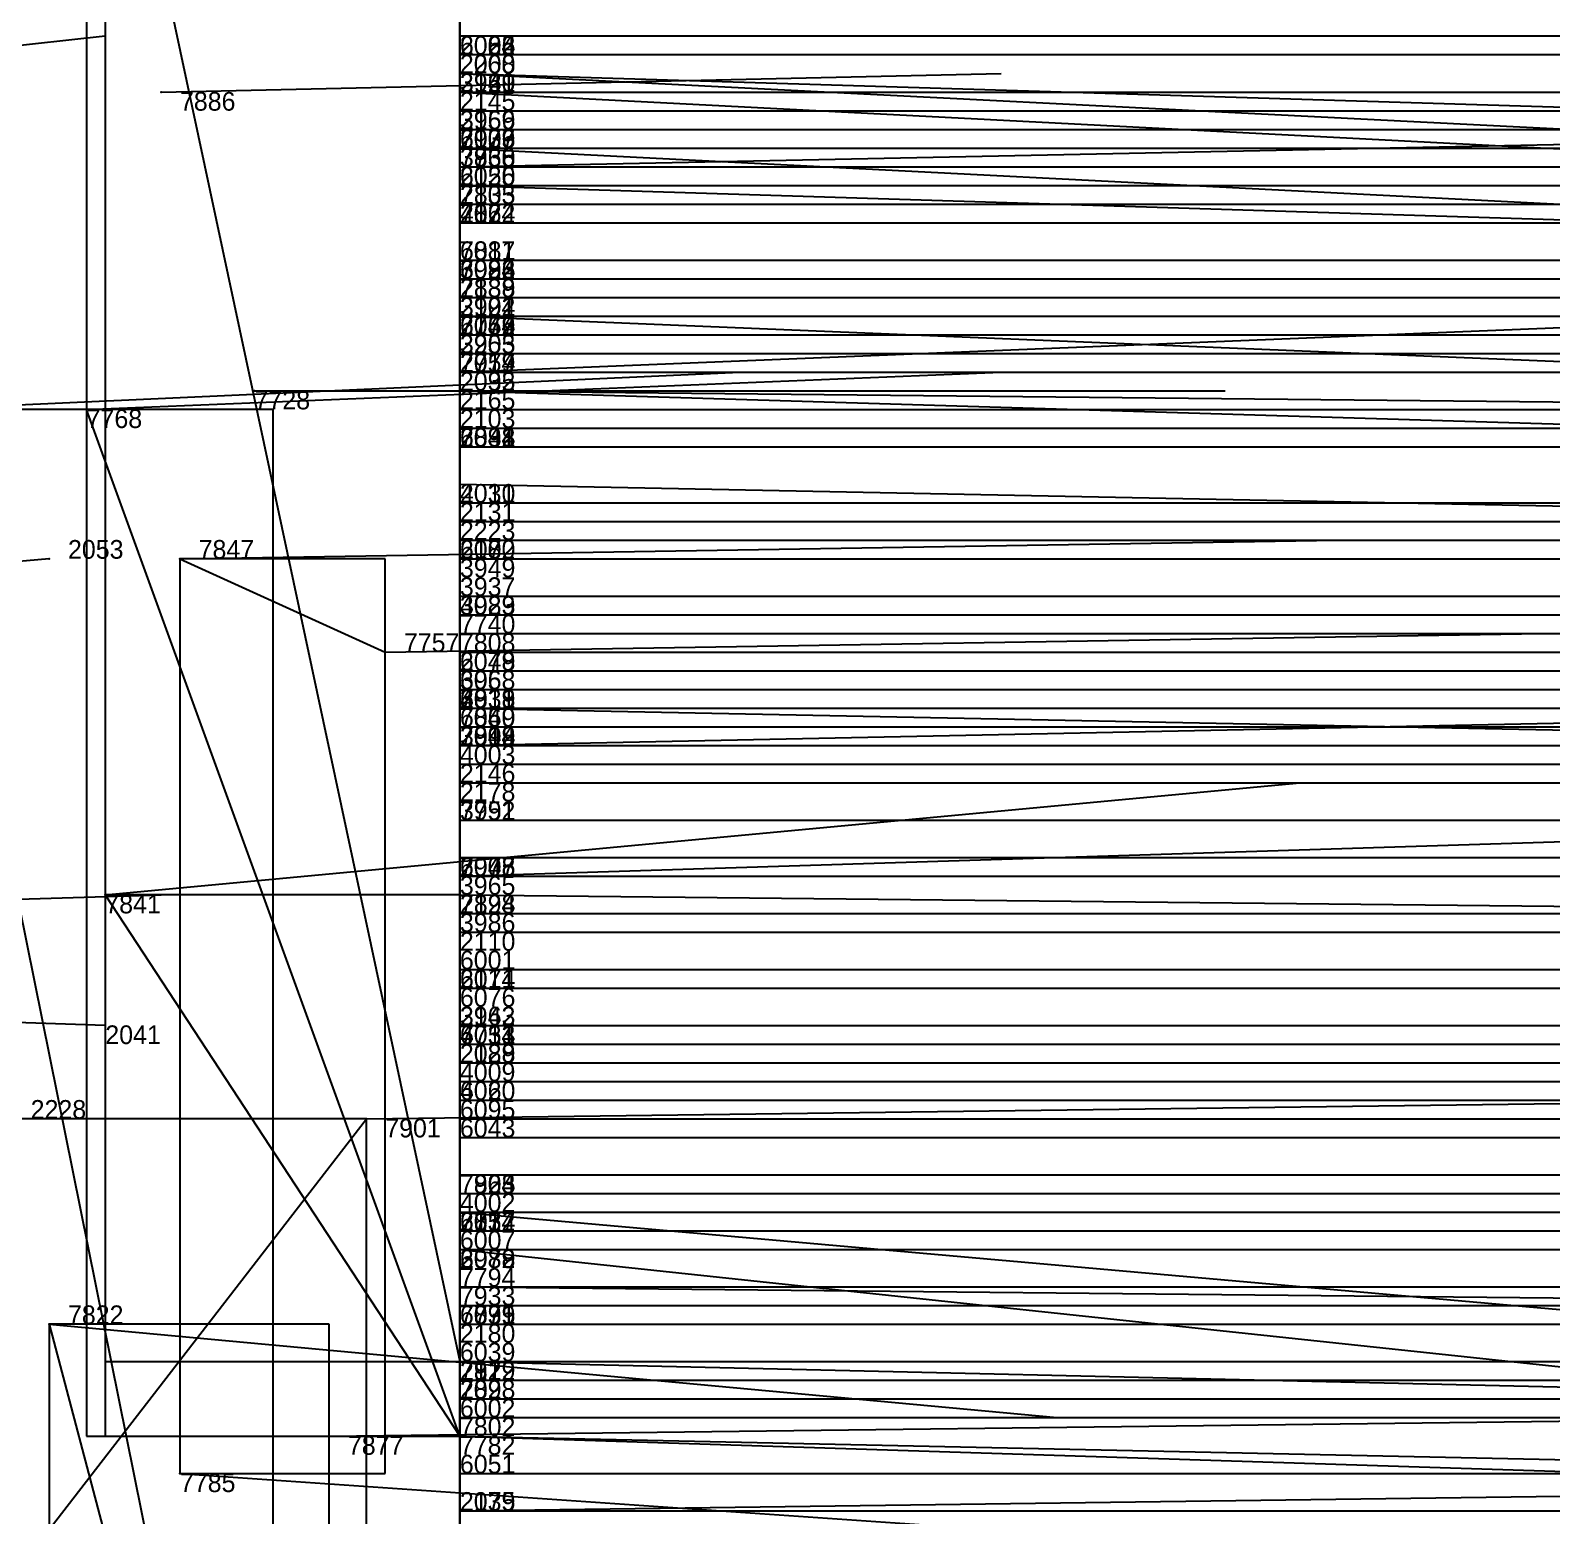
# Model space of a CAD drawing. Extents: x -0.07 to 1.1, y -0.07 to 1.1.
# Drawn here: x 0.977 to 1.0585, y 0.5947 to 0.6743 of the extents above; entities that cross this region are included whole.
import ezdxf

# ---------------------------------------------------------------- set-up
doc = ezdxf.new("R2010")
doc.units = 0
for name, color, linetype in [('Clients', 3, 'CONTINUOUS'), ('Facilities', 3, 'CONTINUOUS'), ('Facilities_lines', 3, 'CONTINUOUS'), ('Min_max_boxes', 1, 'CONTINUOUS'), ('Normals', 1, 'CONTINUOUS'), ('Source_points', 5, 'CONTINUOUS'), ('Text', 3, 'CONTINUOUS')]:
    doc.layers.add(name, color=color, linetype=linetype)

msp = doc.modelspace()

# ---------------------------------------------------------------- linework, layer by layer
at = {"layer": 'Clients', "color": 5}
for p in [(1, 0.674, 0.127), (1, 0.674, 0.685), (1, 0.673, 0.68), (1, 0.673, 0.612), (1, 0.671, 0.045), (1, 0.671, 0.088), (1, 0.671, 0.261), (1, 0.671, 0.315), (1, 0.67, 0.423), (1, 0.669, 0.121), (1, 0.669, 0.676), (1, 0.669, 0.843), (1, 0.668, 0.683), (1, 0.667, 0.255), (1, 0.667, 0.855), (1, 0.666, 0.106), (1, 0.666, 0.168), (1, 0.666, 0.537), (1, 0.665, 0.171), (1, 0.664, 0.122), (1, 0.664, 0.466), (1, 0.664, 0.838), (1, 0.662, 0.674), (1, 0.662, 0.575), (1, 0.662, 0.863), (1, 0.661, 0.22), (1, 0.661, 0.365), (1, 0.661, 0.42), (1, 0.661, 0.784), (1, 0.661, 0.847), (1, 0.66, 0.201), (1, 0.66, 0.382), (1, 0.659, 0.102), (1, 0.659, 0.043), (1, 0.659, 0.506), (1, 0.658, 0.133), (1, 0.658, 0.185), (1, 0.658, 0.284), (1, 0.658, 0.536), (1, 0.658, 0.814), (1, 0.657, 0.115), (1, 0.657, 0.867), (1, 0.656, 0.224), (0.98, 0.654, 1), (1, 0.654, 0.087), (1, 0.653, 0.107), (1, 0.653, 0.152), (1, 0.653, 0.832), (1, 0.652, 0.183), (1, 0.652, 0.725), (1, 0.649, 0.266), (1, 0.648, 0.102), (1, 0.648, 0.229), (1, 0.647, 0.573), (1, 0.646, 0.233), (1, 0.646, 0.199), (1, 0.646, 0.398), (1, 0.644, 0.324), (1, 0.644, 0.462), (1, 0.643, 0.486), (1, 0.642, 0.807), (1, 0.642, 0.857), (0.996, 0.641, 1), (1, 0.641, 0.733), (1, 0.64, 0.107), (1, 0.64, 0.463), (1, 0.639, 0.504), (1, 0.639, 0.586), (1, 0.638, 0.29), (1, 0.638, 0.673), (1, 0.638, 0.562), (1, 0.638, 0.782), (1, 0.638, 0.849), (1, 0.637, 0.116), (1, 0.637, 0.834), (1, 0.636, 0.45), (1, 0.636, 0.804), (1, 0.635, 0.201), (1, 0.635, 0.263), (1, 0.634, 0.139), (1, 0.632, 0.484), (1, 0.632, 0.898), (1, 0.63, 0.633), (1, 0.629, 0.33), (1, 0.627, 0.099), (1, 0.626, 0.115), (1, 0.626, 0.304), (1, 0.624, 0.247), (1, 0.624, 0.727), (1, 0.623, 0.6), (1, 0.623, 0.648), (1, 0.621, 0.13), (1, 0.621, 0.27), (1, 0.621, 0.459), (1, 0.621, 0.995), (1, 0.62, 0.238), (1, 0.62, 0.668), (1, 0.619, 0.172), (1, 0.618, 0.38), (1, 0.617, 0.641), (0.995, 0.616, 1), (1, 0.616, 0.747), (1, 0.615, 0.708), (1, 0.613, 0.867), (1, 0.613, 0.786), (1, 0.612, 0.3), (1, 0.611, 0.672), (1, 0.611, 0.875), (1, 0.61, 0.76), (1, 0.609, 0.334), (1, 0.609, 0.555), (1, 0.609, 0.526), (1, 0.607, 0.854), (1, 0.606, 0.901), (1, 0.605, 0.197), (1, 0.605, 0.728), (1, 0.605, 0.853), (1, 0.603, 0.651), (1, 0.603, 0.913), (1, 0.603, 0.984), (1, 0.602, 0.894), (1, 0.601, 0.156), (1, 0.6, 0.693), (1, 0.599, 0.977), (0.985, 0.597, 1), (1, 0.597, 0.532), (1, 0.595, 0.221)]:
    msp.add_point(p, dxfattribs=at)
at = {"layer": 'Facilities', "color": 3}
for p in [(1, 0.672, 0.062), (1, 0.672, 0.056), (0.984, 0.671, 1), (1, 0.668, 0.055), (1, 0.667, 0.95), (1, 0.666, 0.96), (1, 0.656, 0.93), (0.989, 0.655, 1), (1, 0.655, 0.047), (1, 0.655, 0.063), (1, 0.65, 0.077), (0.978, 0.646), (0.985, 0.646, 1), (1, 0.638, 0.081), (1, 0.638, 0.602), (1, 0.636, 0.942), (1, 0.63, 0.983), (1, 0.629, 0.049), (0.981, 0.628, 1), (1, 0.628, 0.957), (0.981, 0.621), (1, 0.618, 0.406), (1, 0.612, 0.875), (1, 0.611, 0.009), (1, 0.609), (1, 0.607, 0.934), (0.978, 0.605, 1), (1, 0.603, 0.153), (0.993, 0.599, 1), (1, 0.599, 0.965), (1, 0.595, 0.014)]:
    msp.add_point(p, dxfattribs=at)
at = {"layer": 'Facilities_lines', "color": 3}
for p, q in [((1, 0.638, 0.602), (1, 0.772, 0.598)), ((1, 0.638, 0.602), (1, 0.766, 0.622)), ((1, 0.618, 0.406), (1, 0.746, 0.359)), ((1, 0.638, 0.602), (1, 0.743, 0.617)), ((1, 0.618, 0.406), (1, 0.738, 0.401)), ((1, 0.638, 0.602), (1, 0.737, 0.63)), ((1, 0.599, 0.965), (1, 0.737, 0.978)), ((1, 0.638, 0.602), (1, 0.734, 0.592)), ((1, 0.618, 0.406), (1, 0.726, 0.42)), ((1, 0.618, 0.406), (1, 0.725, 0.382)), ((1, 0.618, 0.406), (1, 0.719, 0.374)), ((1, 0.638, 0.602), (1, 0.717, 0.579)), ((1, 0.638, 0.602), (1, 0.714, 0.441)), ((1, 0.714, 0.878), (1, 0.667, 0.855)), ((1, 0.714, 0.878), (1, 0.669, 0.843)), ((1, 0.638, 0.602), (1, 0.713, 0.546)), ((1, 0.618, 0.406), (1, 0.706, 0.366)), ((1, 0.638, 0.602), (1, 0.704, 0.606)), ((1, 0.638, 0.602), (1, 0.702, 0.446)), ((1, 0.638, 0.602), (1, 0.701, 0.474)), ((1, 0.638, 0.602), (1, 0.699, 0.44)), ((1, 0.618, 0.406), (1, 0.698, 0.416)), ((1, 0.638, 0.602), (1, 0.696, 0.574)), ((1, 0.638, 0.602), (1, 0.694, 0.483)), ((1, 0.638, 0.602), (1, 0.694, 0.473)), ((1, 0.618, 0.406), (1, 0.693, 0.411)), ((1, 0.638, 0.602), (1, 0.693, 0.436)), ((0.981, 0.692, 1), (1, 0.603, 0.984)), ((1, 0.638, 0.602), (1, 0.692, 0.436)), ((1, 0.638, 0.602), (1, 0.692, 0.589)), ((1, 0.618, 0.406), (1, 0.691, 0.382)), ((1, 0.638, 0.602), (1, 0.688, 0.701)), ((1, 0.687, 0.098), (1, 0.64, 0.107)), ((1, 0.687, 0.098), (1, 0.659, 0.102)), ((1, 0.687, 0.098), (1, 0.674, 0.127)), ((1, 0.687, 0.098), (1, 0.637, 0.116)), ((1, 0.687, 0.098), (1, 0.653, 0.107)), ((1, 0.687, 0.098), (1, 0.666, 0.106)), ((1, 0.687, 0.098), (1, 0.648, 0.102)), ((1, 0.687, 0.098), (1, 0.658, 0.133)), ((1, 0.687, 0.098), (1, 0.669, 0.121)), ((1, 0.687, 0.098), (1, 0.671, 0.088)), ((1, 0.687, 0.098), (1, 0.664, 0.122)), ((1, 0.687, 0.098), (1, 0.654, 0.087)), ((1, 0.687, 0.098), (1, 0.627, 0.099)), ((1, 0.687, 0.098), (1, 0.657, 0.115)), ((1, 0.618, 0.406), (1, 0.687, 0.368)), ((1, 0.618, 0.406), (1, 0.684, 0.294)), ((1, 0.638, 0.602), (1, 0.683, 0.47)), ((1, 0.638, 0.602), (1, 0.681, 0.524)), ((1, 0.618, 0.406), (1, 0.677, 0.389)), ((1, 0.638, 0.602), (1, 0.677, 0.459)), ((1, 0.638, 0.602), (1, 0.677, 0.584)), ((1, 0.618, 0.406), (1, 0.676, 0.289)), ((1, 0.638, 0.602), (1, 0.676, 0.613)), ((1, 0.618, 0.406), (1, 0.675, 0.394)), ((1, 0.638, 0.602), (1, 0.674, 0.685)), ((1, 0.638, 0.602), (1, 0.673, 0.68)), ((1, 0.638, 0.602), (1, 0.673, 0.612)), ((1, 0.564, 0.073), (1, 0.671, 0.045)), ((1, 0.618, 0.406), (1, 0.671, 0.261)), ((1, 0.618, 0.406), (1, 0.671, 0.315)), ((1, 0.618, 0.406), (1, 0.67, 0.423)), ((1, 0.638, 0.602), (1, 0.669, 0.676)), ((1, 0.638, 0.602), (1, 0.668, 0.683)), ((1, 0.603, 0.153), (1, 0.667, 0.255)), ((1, 0.603, 0.153), (1, 0.666, 0.168)), ((1, 0.638, 0.602), (1, 0.666, 0.537)), ((1, 0.603, 0.153), (1, 0.665, 0.171)), ((1, 0.638, 0.602), (1, 0.664, 0.466)), ((1, 0.612, 0.875), (1, 0.664, 0.838)), ((1, 0.638, 0.602), (1, 0.662, 0.674)), ((1, 0.638, 0.602), (1, 0.662, 0.575)), ((1, 0.612, 0.875), (1, 0.662, 0.863)), ((1, 0.603, 0.153), (1, 0.661, 0.22)), ((1, 0.618, 0.406), (1, 0.661, 0.365)), ((1, 0.618, 0.406), (1, 0.661, 0.42)), ((1, 0.612, 0.875), (1, 0.661, 0.784)), ((1, 0.612, 0.875), (1, 0.661, 0.847)), ((1, 0.603, 0.153), (1, 0.66, 0.201)), ((1, 0.618, 0.406), (1, 0.66, 0.382)), ((1, 0.575, 0.068), (1, 0.659, 0.043)), ((1, 0.638, 0.602), (1, 0.659, 0.506)), ((1, 0.603, 0.153), (1, 0.658, 0.185)), ((1, 0.618, 0.406), (1, 0.658, 0.284)), ((1, 0.638, 0.602), (1, 0.658, 0.536)), ((1, 0.612, 0.875), (1, 0.658, 0.814)), ((1, 0.612, 0.875), (1, 0.657, 0.867)), ((1, 0.603, 0.153), (1, 0.656, 0.224)), ((0.971, 0.654, 1), (0.99, 0.56, 1)), ((1, 0.599, 0.965), (0.98, 0.654, 1)), ((1, 0.603, 0.153), (1, 0.653, 0.152)), ((1, 0.612, 0.875), (1, 0.653, 0.832)), ((1, 0.603, 0.153), (1, 0.652, 0.183)), ((1, 0.638, 0.602), (1, 0.652, 0.725)), ((1, 0.603, 0.153), (1, 0.649, 0.266)), ((1, 0.603, 0.153), (1, 0.648, 0.229)), ((1, 0.638, 0.602), (1, 0.647, 0.573)), ((0.985, 0.646, 1), (0.996, 0.641, 1)), ((0.985, 0.646, 1), (0.985, 0.597, 1)), ((1, 0.603, 0.153), (1, 0.646, 0.233)), ((1, 0.603, 0.153), (1, 0.646, 0.199)), ((1, 0.618, 0.406), (1, 0.646, 0.398)), ((1, 0.618, 0.406), (1, 0.644, 0.324)), ((1, 0.638, 0.602), (1, 0.644, 0.462)), ((1, 0.638, 0.602), (1, 0.643, 0.486)), ((1, 0.612, 0.875), (1, 0.642, 0.807)), ((1, 0.612, 0.875), (1, 0.642, 0.857)), ((1, 0.638, 0.602), (1, 0.641, 0.733)), ((1, 0.638, 0.602), (1, 0.64, 0.463)), ((1, 0.638, 0.602), (1, 0.639, 0.504)), ((1, 0.638, 0.602), (1, 0.639, 0.586)), ((1, 0.618, 0.406), (1, 0.638, 0.29)), ((1, 0.638, 0.602), (1, 0.54, 0.585)), ((1, 0.638, 0.602), (1, 0.576, 0.593)), ((1, 0.638, 0.602), (1, 0.575, 0.581)), ((1, 0.638, 0.602), (1, 0.574, 0.599)), ((1, 0.638, 0.602), (1, 0.59, 0.621)), ((1, 0.638, 0.602), (1, 0.623, 0.6)), ((1, 0.638, 0.602), (1, 0.555, 0.662)), ((1, 0.638, 0.602), (1, 0.624, 0.727)), ((1, 0.638, 0.602), (1, 0.6, 0.693)), ((1, 0.638, 0.602), (1, 0.589, 0.689)), ((1, 0.638, 0.602), (1, 0.567, 0.569)), ((1, 0.638, 0.602), (1, 0.603, 0.651)), ((1, 0.638, 0.602), (1, 0.638, 0.673)), ((1, 0.638, 0.602), (1, 0.615, 0.708)), ((1, 0.638, 0.602), (1, 0.593, 0.672)), ((1, 0.638, 0.602), (1, 0.63, 0.633)), ((1, 0.638, 0.602), (1, 0.62, 0.668)), ((1, 0.638, 0.602), (1, 0.585, 0.596)), ((1, 0.638, 0.602), (1, 0.571, 0.612)), ((1, 0.638, 0.602), (1, 0.617, 0.641)), ((1, 0.638, 0.602), (1, 0.57, 0.685)), ((1, 0.638, 0.602), (1, 0.611, 0.672)), ((1, 0.638, 0.602), (1, 0.514, 0.496)), ((1, 0.638, 0.602), (1, 0.51, 0.484)), ((1, 0.638, 0.602), (1, 0.575, 0.483)), ((1, 0.638, 0.602), (1, 0.57, 0.479)), ((1, 0.638, 0.602), (1, 0.552, 0.458)), ((1, 0.638, 0.602), (1, 0.548, 0.47)), ((1, 0.638, 0.602), (1, 0.544, 0.462)), ((1, 0.638, 0.602), (1, 0.534, 0.471)), ((1, 0.638, 0.602), (1, 0.632, 0.484)), ((1, 0.638, 0.602), (1, 0.535, 0.518)), ((1, 0.638, 0.602), (1, 0.609, 0.555)), ((1, 0.638, 0.602), (1, 0.561, 0.519)), ((1, 0.638, 0.602), (1, 0.638, 0.562)), ((1, 0.638, 0.602), (1, 0.571, 0.537)), ((1, 0.638, 0.602), (1, 0.572, 0.509)), ((1, 0.638, 0.602), (1, 0.548, 0.544)), ((1, 0.638, 0.602), (1, 0.59, 0.54)), ((1, 0.638, 0.602), (1, 0.559, 0.529)), ((1, 0.638, 0.602), (1, 0.571, 0.563)), ((1, 0.638, 0.602), (1, 0.597, 0.532)), ((1, 0.638, 0.602), (1, 0.559, 0.513)), ((1, 0.638, 0.602), (1, 0.584, 0.637)), ((1, 0.638, 0.602), (1, 0.623, 0.648)), ((1, 0.638, 0.602), (1, 0.567, 0.567)), ((1, 0.638, 0.602), (1, 0.582, 0.61)), ((1, 0.638, 0.602), (1, 0.609, 0.526)), ((1, 0.638, 0.602), (1, 0.553, 0.6)), ((1, 0.638, 0.602), (1, 0.585, 0.709)), ((1, 0.638, 0.602), (1, 0.573, 0.675)), ((1, 0.612, 0.875), (1, 0.638, 0.782)), ((1, 0.612, 0.875), (1, 0.638, 0.849)), ((1, 0.612, 0.875), (1, 0.637, 0.834)), ((1, 0.618, 0.406), (1, 0.636, 0.45)), ((1, 0.612, 0.875), (1, 0.636, 0.804)), ((1, 0.603, 0.153), (1, 0.635, 0.201)), ((1, 0.603, 0.153), (1, 0.635, 0.263)), ((1, 0.603, 0.153), (1, 0.634, 0.139)), ((1, 0.612, 0.875), (1, 0.632, 0.898)), ((1, 0.63, 0.983), (1, 0.621, 0.995)), ((1, 0.618, 0.406), (1, 0.629, 0.33)), ((0.981, 0.628, 1), (1, 0.599, 0.977)), ((1, 0.603, 0.153), (1, 0.626, 0.115)), ((1, 0.618, 0.406), (1, 0.626, 0.304)), ((1, 0.603, 0.153), (1, 0.624, 0.247)), ((1, 0.603, 0.153), (1, 0.621, 0.13)), ((1, 0.603, 0.153), (1, 0.621, 0.27)), ((1, 0.618, 0.406), (1, 0.621, 0.459)), ((1, 0.603, 0.153), (1, 0.62, 0.238)), ((1, 0.603, 0.153), (1, 0.619, 0.172)), ((1, 0.618, 0.406), (1, 0.552, 0.304)), ((1, 0.618, 0.406), (1, 0.565, 0.299)), ((1, 0.618, 0.406), (1, 0.612, 0.3)), ((1, 0.618, 0.406), (1, 0.542, 0.288)), ((1, 0.618, 0.406), (1, 0.531, 0.358)), ((1, 0.618, 0.406), (1, 0.543, 0.375)), ((1, 0.618, 0.406), (1, 0.609, 0.334)), ((1, 0.618, 0.406), (1, 0.561, 0.34)), ((1, 0.618, 0.406), (1, 0.569, 0.387)), ((1, 0.618, 0.406), (1, 0.58, 0.361)), ((1, 0.618, 0.406), (1, 0.577, 0.351)), ((1, 0.618, 0.406), (1, 0.557, 0.372)), ((1, 0.618, 0.406), (1, 0.539, 0.37)), ((1, 0.618, 0.406), (1, 0.581, 0.441)), ((1, 0.618, 0.406), (1, 0.557, 0.422)), ((1, 0.618, 0.406), (1, 0.569, 0.407)), ((1, 0.618, 0.406), (1, 0.618, 0.38)), ((0.954, 0.563, 1), (0.995, 0.616, 1)), ((1, 0.612, 0.875), (1, 0.616, 0.747)), ((1, 0.612, 0.875), (1, 0.613, 0.867)), ((1, 0.612, 0.875), (1, 0.613, 0.786)), ((1, 0.612, 0.875), (1, 0.605, 0.728)), ((1, 0.612, 0.875), (1, 0.593, 0.73)), ((1, 0.612, 0.875), (1, 0.61, 0.76)), ((1, 0.612, 0.875), (1, 0.592, 0.793)), ((1, 0.612, 0.875), (1, 0.606, 0.901)), ((1, 0.612, 0.875), (1, 0.611, 0.875)), ((1, 0.612, 0.875), (1, 0.602, 0.894)), ((1, 0.612, 0.875), (1, 0.592, 0.896)), ((1, 0.612, 0.875), (1, 0.572, 0.875)), ((1, 0.612, 0.875), (1, 0.603, 0.913)), ((1, 0.612, 0.875), (1, 0.605, 0.853)), ((1, 0.612, 0.875), (1, 0.607, 0.854)), ((0.978, 0.605, 1), (0.993, 0.548, 1)), ((1, 0.603, 0.153), (1, 0.605, 0.197)), ((1, 0.603, 0.153), (1, 0.544, 0.229)), ((1, 0.603, 0.153), (1, 0.595, 0.221)), ((1, 0.603, 0.153), (1, 0.557, 0.174)), ((1, 0.603, 0.153), (1, 0.576, 0.214)), ((1, 0.603, 0.153), (1, 0.578, 0.183)), ((1, 0.603, 0.153), (1, 0.573, 0.17)), ((1, 0.603, 0.153), (1, 0.601, 0.156)), ((1, 0.603, 0.153), (1, 0.554, 0.209)), ((1, 0.603, 0.153), (1, 0.556, 0.133)), ((1, 0.603, 0.153), (1, 0.558, 0.208)), ((1, 0.603, 0.153), (1, 0.554, 0.231)), ((1, 0.603, 0.153), (1, 0.584, 0.129)), ((1, 0.603, 0.153), (1, 0.576, 0.258)), ((1, 0.603, 0.153), (1, 0.591, 0.286)), ((1, 0.603, 0.153), (1, 0.572, 0.275))]:
    msp.add_line(p, q, dxfattribs=at)
at = {"layer": 'Min_max_boxes', "color": 1}
for p, q in [((1, 0.51, 0.436), (1, 0.772, 0.436)), ((1, 0.772, 0.436), (1, 0.51, 0.436)), ((1, 0.51, 0.733), (1, 0.772, 0.733)), ((1, 0.772, 0.733), (1, 0.51, 0.733)), ((1, 0.667, 0.721), (1, 0.76, 0.721)), ((1, 0.76, 0.721), (1, 0.667, 0.721)), ((1, 0.667, 0.905), (1, 0.76, 0.905)), ((1, 0.76, 0.905), (1, 0.667, 0.905)), ((1, 0.531, 0.261), (1, 0.746, 0.261)), ((1, 0.746, 0.261), (1, 0.531, 0.261)), ((1, 0.531, 0.459), (1, 0.746, 0.459)), ((1, 0.746, 0.459), (1, 0.531, 0.459)), ((0.98, 0.737, 0.965), (0.98, 0.599, 0.965)), ((0.98, 0.737, 1), (0.98, 0.599, 1)), ((1, 0.599, 0.965), (1, 0.737, 0.965)), ((1, 0.599, 1), (1, 0.737, 1)), ((1, 0.627, 0.076), (1, 0.726, 0.076)), ((1, 0.726, 0.076), (1, 0.627, 0.076)), ((1, 0.627, 0.271), (1, 0.726, 0.271)), ((1, 0.726, 0.271), (1, 0.627, 0.271)), ((0.981, 0.692, 0.984), (0.981, 0.603, 0.984)), ((0.981, 0.692, 1), (0.981, 0.603, 1)), ((1, 0.603, 0.984), (1, 0.692, 0.984)), ((1, 0.603, 1), (1, 0.692, 1)), ((1, 0.564, 0.045), (1, 0.671, 0.045)), ((1, 0.671, 0.045), (1, 0.671, 0.045)), ((1, 0.671, 0.045), (1, 0.564, 0.045)), ((1, 0.564, 0.073), (1, 0.671, 0.073)), ((1, 0.671, 0.073), (1, 0.671, 0.073)), ((1, 0.671, 0.073), (1, 0.564, 0.073)), ((1, 0.671, 0.045), (1, 0.671, 0.073)), ((1, 0.671, 0.045), (1, 0.671, 0.073)), ((1, 0.544, 0.115), (1, 0.667, 0.115)), ((1, 0.667, 0.115), (1, 0.667, 0.115)), ((1, 0.667, 0.115), (1, 0.544, 0.115)), ((1, 0.544, 0.286), (1, 0.667, 0.286)), ((1, 0.667, 0.286), (1, 0.667, 0.286)), ((1, 0.667, 0.286), (1, 0.544, 0.286)), ((1, 0.667, 0.115), (1, 0.667, 0.286)), ((1, 0.667, 0.115), (1, 0.667, 0.286)), ((1, 0.667, 0.721), (1, 0.667, 0.721)), ((1, 0.667, 0.905), (1, 0.667, 0.905)), ((1, 0.667, 0.721), (1, 0.667, 0.905)), ((1, 0.667, 0.721), (1, 0.667, 0.905)), ((1, 0.572, 0.728), (1, 0.664, 0.728)), ((1, 0.664, 0.728), (1, 0.664, 0.728)), ((1, 0.664, 0.728), (1, 0.572, 0.728)), ((1, 0.572, 0.913), (1, 0.664, 0.913)), ((1, 0.664, 0.913), (1, 0.664, 0.913)), ((1, 0.664, 0.913), (1, 0.572, 0.913)), ((1, 0.664, 0.728), (1, 0.664, 0.913)), ((1, 0.664, 0.728), (1, 0.664, 0.913)), ((1, 0.575, 0.043), (1, 0.659, 0.043)), ((1, 0.659, 0.043), (1, 0.659, 0.043)), ((1, 0.659, 0.043), (1, 0.575, 0.043)), ((1, 0.575, 0.068), (1, 0.659, 0.068)), ((1, 0.659, 0.068), (1, 0.659, 0.068)), ((1, 0.659, 0.068), (1, 0.575, 0.068)), ((1, 0.659, 0.043), (1, 0.659, 0.068)), ((1, 0.659, 0.043), (1, 0.659, 0.068)), ((0.99, 0.654, 1), (0.971, 0.654, 1)), ((0.99, 0.654, 1), (0.971, 0.654, 1)), ((0.99, 0.56, 1), (0.99, 0.654, 1)), ((0.99, 0.56, 1), (0.99, 0.654, 1)), ((0.99, 0.654, 1), (0.99, 0.654, 1)), ((0.996, 0.646, 1), (0.985, 0.646, 1)), ((0.985, 0.646, 1), (0.985, 0.597, 1)), ((0.996, 0.646, 1), (0.985, 0.646, 1)), ((0.985, 0.646, 1), (0.985, 0.597, 1)), ((0.985, 0.646, 1), (0.985, 0.646, 1)), ((0.996, 0.597, 1), (0.996, 0.646, 1)), ((0.996, 0.597, 1), (0.996, 0.646, 1)), ((0.996, 0.646, 1), (0.996, 0.646, 1)), ((1, 0.621, 0.983), (1, 0.63, 0.983)), ((1, 0.63, 0.983), (1, 0.63, 0.983)), ((1, 0.63, 0.983), (1, 0.621, 0.983)), ((1, 0.621, 0.995), (1, 0.63, 0.995)), ((1, 0.63, 0.995), (1, 0.63, 0.995)), ((1, 0.63, 0.995), (1, 0.621, 0.995)), ((1, 0.63, 0.983), (1, 0.63, 0.995)), ((1, 0.63, 0.983), (1, 0.63, 0.995)), ((1, 0.628, 0.977), (0.981, 0.628, 0.977)), ((0.981, 0.628, 0.977), (0.981, 0.599, 0.977)), ((1, 0.628, 1), (0.981, 0.628, 1)), ((0.981, 0.628, 1), (0.981, 0.599, 1)), ((0.981, 0.628, 0.977), (0.981, 0.628, 1)), ((1, 0.599, 0.977), (1, 0.628, 0.977)), ((1, 0.599, 1), (1, 0.628, 1)), ((1, 0.628, 0.977), (1, 0.628, 1)), ((1, 0.627, 0.076), (1, 0.627, 0.076)), ((1, 0.627, 0.271), (1, 0.627, 0.271)), ((1, 0.627, 0.076), (1, 0.627, 0.271)), ((1, 0.627, 0.076), (1, 0.627, 0.271)), ((1, 0.621, 0.983), (1, 0.621, 0.983)), ((1, 0.621, 0.995), (1, 0.621, 0.995)), ((1, 0.621, 0.983), (1, 0.621, 0.995)), ((1, 0.621, 0.983), (1, 0.621, 0.995)), ((0.995, 0.616, 1), (0.954, 0.616, 1)), ((0.995, 0.616, 1), (0.954, 0.616, 1)), ((0.995, 0.563, 1), (0.995, 0.616, 1)), ((0.995, 0.563, 1), (0.995, 0.616, 1)), ((0.995, 0.616, 1), (0.995, 0.616, 1)), ((0.993, 0.605, 1), (0.978, 0.605, 1)), ((0.978, 0.605, 1), (0.978, 0.548, 1)), ((0.993, 0.605, 1), (0.978, 0.605, 1)), ((0.978, 0.605, 1), (0.978, 0.548, 1)), ((0.978, 0.605, 1), (0.978, 0.605, 1)), ((0.993, 0.548, 1), (0.993, 0.605, 1)), ((0.993, 0.548, 1), (0.993, 0.605, 1)), ((0.993, 0.605, 1), (0.993, 0.605, 1)), ((0.981, 0.603, 0.984), (1, 0.603, 0.984)), ((0.981, 0.603, 1), (1, 0.603, 1)), ((0.981, 0.603, 0.984), (0.981, 0.603, 1)), ((1, 0.603, 0.984), (1, 0.603, 1)), ((0.98, 0.599, 0.965), (1, 0.599, 0.965)), ((0.98, 0.599, 1), (1, 0.599, 1)), ((0.98, 0.599, 0.965), (0.98, 0.599, 1)), ((0.981, 0.599, 0.977), (1, 0.599, 0.977)), ((0.981, 0.599, 1), (1, 0.599, 1)), ((0.981, 0.599, 0.977), (0.981, 0.599, 1)), ((1, 0.599, 0.965), (1, 0.599, 1)), ((1, 0.599, 0.977), (1, 0.599, 1)), ((0.985, 0.597, 1), (0.996, 0.597, 1)), ((0.985, 0.597, 1), (0.996, 0.597, 1)), ((0.985, 0.597, 1), (0.985, 0.597, 1)), ((0.996, 0.597, 1), (0.996, 0.597, 1))]:
    msp.add_line(p, q, dxfattribs=at)
at = {"layer": 'Normals', "color": 1}
for p, q in [((0.953, 0.671, 1), (0.981, 0.674, 1.096)), ((1, 0.674, 0.127), (1.1, 0.674, 0.127)), ((1, 0.674, 0.685), (1.1, 0.674, 0.685)), ((1, 0.673, 0.68), (1.1, 0.673, 0.68)), ((1, 0.673, 0.612), (1.1, 0.673, 0.612)), ((0.984, 0.671, 1), (1.029, 0.672, 1.089)), ((1, 0.672, 0.062), (1.099, 0.667, 0.046)), ((1, 0.672, 0.056), (1.098, 0.669, 0.036)), ((1, 0.671, 0.045), (1.097, 0.666, 0.021)), ((1, 0.671, 0.088), (1.1, 0.671, 0.088)), ((1, 0.671, 0.261), (1.1, 0.671, 0.261)), ((1, 0.671, 0.315), (1.1, 0.671, 0.315)), ((1, 0.67, 0.423), (1.1, 0.67, 0.423)), ((1, 0.669, 0.121), (1.1, 0.669, 0.121)), ((1, 0.669, 0.676), (1.1, 0.669, 0.676)), ((1, 0.667, 0.95), (1.098, 0.669, 0.968)), ((1, 0.669, 0.843), (1.1, 0.669, 0.843)), ((1, 0.668, 0.055), (1.098, 0.663, 0.035)), ((1, 0.668, 0.683), (1.1, 0.668, 0.683)), ((1, 0.667, 0.255), (1.1, 0.667, 0.255)), ((1, 0.667, 0.855), (1.1, 0.667, 0.855)), ((1, 0.666, 0.168), (1.1, 0.666, 0.168)), ((1, 0.666, 0.106), (1.1, 0.666, 0.106)), ((1, 0.666, 0.537), (1.1, 0.666, 0.537)), ((1, 0.666, 0.96), (1.096, 0.663, 0.987)), ((1, 0.665, 0.171), (1.1, 0.665, 0.171)), ((1, 0.664, 0.122), (1.1, 0.664, 0.122)), ((1, 0.664, 0.466), (1.1, 0.664, 0.466)), ((1, 0.664, 0.838), (1.1, 0.664, 0.838)), ((1, 0.662, 0.674), (1.1, 0.662, 0.674)), ((1, 0.662, 0.575), (1.1, 0.662, 0.575)), ((1, 0.662, 0.863), (1.1, 0.662, 0.863)), ((1, 0.661, 0.22), (1.1, 0.661, 0.22)), ((1, 0.661, 0.365), (1.1, 0.661, 0.365)), ((1, 0.661, 0.42), (1.1, 0.661, 0.42)), ((1, 0.661, 0.784), (1.1, 0.661, 0.784)), ((1, 0.661, 0.847), (1.1, 0.661, 0.847)), ((1, 0.66, 0.201), (1.1, 0.66, 0.201)), ((1, 0.66, 0.382), (1.1, 0.66, 0.382)), ((1, 0.656, 0.93), (1.099, 0.66, 0.941)), ((1, 0.659, 0.102), (1.1, 0.659, 0.102)), ((1, 0.659, 0.043), (1.097, 0.655, 0.018)), ((1, 0.659, 0.506), (1.1, 0.659, 0.506)), ((1, 0.658, 0.185), (1.1, 0.658, 0.185)), ((1, 0.658, 0.133), (1.1, 0.658, 0.133)), ((1, 0.658, 0.284), (1.1, 0.658, 0.284)), ((1, 0.658, 0.536), (1.1, 0.658, 0.536)), ((1, 0.658, 0.814), (1.1, 0.658, 0.814)), ((1, 0.657, 0.115), (1.1, 0.657, 0.115)), ((1, 0.657, 0.867), (1.1, 0.657, 0.867)), ((0.971, 0.654, 1), (1.015, 0.656, 1.09)), ((0.98, 0.654, 1), (1.029, 0.656, 1.087)), ((1, 0.656, 0.224), (1.1, 0.656, 0.224)), ((0.989, 0.655, 1), (1.041, 0.655, 1.085)), ((1, 0.655, 0.047), (1.097, 0.654, 0.022)), ((1, 0.655, 0.063), (1.099, 0.652, 0.05)), ((1, 0.654, 0.087), (1.1, 0.654, 0.087)), ((1, 0.653, 0.152), (1.1, 0.653, 0.152)), ((1, 0.653, 0.107), (1.1, 0.653, 0.107)), ((1, 0.653, 0.832), (1.1, 0.653, 0.832)), ((1, 0.652, 0.183), (1.1, 0.652, 0.183)), ((1, 0.652, 0.725), (1.1, 0.652, 0.725)), ((1, 0.65, 0.077), (1.1, 0.648, 0.069)), ((1, 0.649, 0.266), (1.1, 0.649, 0.266)), ((1, 0.648, 0.102), (1.1, 0.648, 0.102)), ((1, 0.648, 0.229), (1.1, 0.648, 0.229)), ((0.985, 0.646, 1), (1.047, 0.647, 1.079)), ((1, 0.647, 0.573), (1.1, 0.647, 0.573)), ((0.978, 0.646), (0.912, 0.64, 0.075)), ((1, 0.646, 0.233), (1.1, 0.646, 0.233)), ((1, 0.646, 0.199), (1.1, 0.646, 0.199)), ((1, 0.646, 0.398), (1.1, 0.646, 0.398)), ((1, 0.644, 0.462), (1.1, 0.644, 0.462)), ((1, 0.644, 0.324), (1.1, 0.644, 0.324)), ((1, 0.643, 0.486), (1.1, 0.643, 0.486)), ((0.996, 0.641, 1), (1.058, 0.642, 1.079)), ((1, 0.642, 0.807), (1.1, 0.642, 0.807)), ((1, 0.642, 0.857), (1.1, 0.642, 0.857)), ((1, 0.641, 0.733), (1.1, 0.641, 0.733)), ((1, 0.64, 0.107), (1.1, 0.64, 0.107)), ((1, 0.64, 0.463), (1.1, 0.64, 0.463)), ((1, 0.639, 0.504), (1.1, 0.639, 0.504)), ((1, 0.639, 0.586), (1.1, 0.639, 0.586)), ((1, 0.638, 0.081), (1.1, 0.636, 0.073)), ((1, 0.638, 0.29), (1.1, 0.638, 0.29)), ((1, 0.638, 0.562), (1.1, 0.638, 0.562)), ((1, 0.638, 0.673), (1.1, 0.638, 0.673)), ((1, 0.638, 0.602), (1.1, 0.638, 0.602)), ((1, 0.638, 0.782), (1.1, 0.638, 0.782)), ((1, 0.636, 0.942), (1.098, 0.638, 0.96)), ((1, 0.638, 0.849), (1.1, 0.638, 0.849)), ((1, 0.637, 0.116), (1.1, 0.637, 0.116)), ((1, 0.637, 0.834), (1.1, 0.637, 0.834)), ((1, 0.636, 0.45), (1.1, 0.636, 0.45)), ((1, 0.636, 0.804), (1.1, 0.636, 0.804)), ((1, 0.635, 0.201), (1.1, 0.635, 0.201)), ((1, 0.635, 0.263), (1.1, 0.635, 0.263)), ((0.981, 0.628, 1), (1.045, 0.634, 1.076)), ((1, 0.634, 0.139), (1.1, 0.634, 0.139)), ((1, 0.629, 0.049), (1.096, 0.632, 0.021)), ((1, 0.632, 0.484), (1.1, 0.632, 0.484)), ((1, 0.632, 0.898), (1.1, 0.632, 0.898)), ((1, 0.63, 0.633), (1.1, 0.63, 0.633)), ((1, 0.63, 0.983), (1.08, 0.63, 1.042)), ((1, 0.629, 0.33), (1.1, 0.629, 0.33)), ((0.951, 0.627, 1), (0.984, 0.628, 1.095)), ((1, 0.628, 0.957), (1.096, 0.627, 0.985)), ((1, 0.627, 0.099), (1.1, 0.627, 0.099)), ((1, 0.626, 0.115), (1.1, 0.626, 0.115)), ((1, 0.626, 0.304), (1.1, 0.626, 0.304)), ((1, 0.624, 0.247), (1.1, 0.624, 0.247)), ((1, 0.624, 0.727), (1.1, 0.624, 0.727)), ((0.981, 0.621), (0.92, 0.623, 0.079)), ((1, 0.623, 0.6), (1.1, 0.623, 0.6)), ((1, 0.623, 0.648), (1.1, 0.623, 0.648)), ((1, 0.621, 0.13), (1.1, 0.621, 0.13)), ((1, 0.621, 0.459), (1.1, 0.621, 0.459)), ((1, 0.621, 0.27), (1.1, 0.621, 0.27)), ((1, 0.621, 0.995), (1.08, 0.621, 1.055)), ((1, 0.62, 0.238), (1.1, 0.62, 0.238)), ((1, 0.62, 0.668), (1.1, 0.62, 0.668)), ((1, 0.619, 0.172), (1.1, 0.619, 0.172)), ((1, 0.618, 0.406), (1.1, 0.618, 0.406)), ((1, 0.618, 0.38), (1.1, 0.618, 0.38)), ((0.995, 0.616, 1), (1.074, 0.617, 1.061)), ((1, 0.617, 0.641), (1.1, 0.617, 0.641)), ((1, 0.616, 0.747), (1.1, 0.616, 0.747)), ((1, 0.615, 0.708), (1.1, 0.615, 0.708)), ((1, 0.613, 0.867), (1.1, 0.613, 0.867)), ((1, 0.613, 0.786), (1.1, 0.613, 0.786)), ((1, 0.612, 0.3), (1.1, 0.612, 0.3)), ((1, 0.612, 0.875), (1.1, 0.612, 0.875)), ((1, 0.611, 0.009), (1.079, 0.604, -0.052)), ((1, 0.611, 0.672), (1.1, 0.611, 0.672)), ((1, 0.611, 0.875), (1.1, 0.611, 0.875)), ((1, 0.61, 0.76), (1.1, 0.61, 0.76)), ((1, 0.609), (1.075, 0.601, -0.066)), ((1, 0.609, 0.334), (1.1, 0.609, 0.334)), ((1, 0.609, 0.555), (1.1, 0.609, 0.555)), ((1, 0.609, 0.526), (1.1, 0.609, 0.526)), ((1, 0.607, 0.934), (1.1, 0.606, 0.944)), ((1, 0.607, 0.854), (1.1, 0.607, 0.854)), ((1, 0.606, 0.901), (1.1, 0.606, 0.901)), ((0.978, 0.605, 1), (1.032, 0.6, 1.084)), ((1, 0.605, 0.197), (1.1, 0.605, 0.197)), ((1, 0.605, 0.728), (1.1, 0.605, 0.728)), ((1, 0.605, 0.853), (1.1, 0.605, 0.853)), ((1, 0.603, 0.153), (1.1, 0.603, 0.153)), ((1, 0.603, 0.651), (1.1, 0.603, 0.651)), ((1, 0.603, 0.913), (1.1, 0.603, 0.913)), ((1, 0.603, 0.984), (1.086, 0.601, 1.035)), ((1, 0.602, 0.894), (1.1, 0.602, 0.894)), ((1, 0.601, 0.156), (1.1, 0.601, 0.156)), ((0.993, 0.599, 1), (1.075, 0.6, 1.057)), ((1, 0.6, 0.693), (1.1, 0.6, 0.693)), ((1, 0.599, 0.977), (1.094, 0.596, 1.012)), ((1, 0.599, 0.965), (1.094, 0.597, 1)), ((0.985, 0.597, 1), (1.043, 0.593, 1.081)), ((1, 0.597, 0.532), (1.1, 0.597, 0.532)), ((1, 0.595, 0.014), (1.076, 0.596, -0.051)), ((1, 0.595, 0.221), (1.1, 0.595, 0.221))]:
    msp.add_line(p, q, dxfattribs=at)
at = {"layer": 'Source_points', "color": 5}
for p in [(1, 0.674, 0.127), (1, 0.674, 0.685), (1, 0.673, 0.68), (1, 0.673, 0.612), (1, 0.672, 0.062), (1, 0.672, 0.056), (0.984, 0.671, 1), (1, 0.671, 0.045), (1, 0.671, 0.088), (1, 0.671, 0.261), (1, 0.671, 0.315), (1, 0.67, 0.423), (1, 0.669, 0.121), (1, 0.669, 0.676), (1, 0.669, 0.843), (1, 0.668, 0.055), (1, 0.668, 0.683), (1, 0.667, 0.255), (1, 0.667, 0.95), (1, 0.667, 0.855), (1, 0.666, 0.168), (1, 0.666, 0.106), (1, 0.666, 0.537), (1, 0.666, 0.96), (1, 0.665, 0.171), (1, 0.664, 0.122), (1, 0.664, 0.466), (1, 0.664, 0.838), (1, 0.662, 0.674), (1, 0.662, 0.575), (1, 0.662, 0.863), (1, 0.661, 0.22), (1, 0.661, 0.365), (1, 0.661, 0.42), (1, 0.661, 0.784), (1, 0.661, 0.847), (1, 0.66, 0.201), (1, 0.66, 0.382), (1, 0.659, 0.102), (1, 0.659, 0.043), (1, 0.659, 0.506), (1, 0.658, 0.185), (1, 0.658, 0.133), (1, 0.658, 0.284), (1, 0.658, 0.536), (1, 0.658, 0.814), (1, 0.657, 0.115), (1, 0.657, 0.867), (1, 0.656, 0.224), (1, 0.656, 0.93), (0.989, 0.655, 1), (1, 0.655, 0.047), (1, 0.655, 0.063), (0.98, 0.654, 1), (1, 0.654, 0.087), (1, 0.653, 0.152), (1, 0.653, 0.107), (1, 0.653, 0.832), (1, 0.652, 0.183), (1, 0.652, 0.725), (1, 0.65, 0.077), (1, 0.649, 0.266), (1, 0.648, 0.102), (1, 0.648, 0.229), (1, 0.647, 0.573), (0.978, 0.646), (0.985, 0.646, 1), (1, 0.646, 0.233), (1, 0.646, 0.199), (1, 0.646, 0.398), (1, 0.644, 0.462), (1, 0.644, 0.324), (1, 0.643, 0.486), (1, 0.642, 0.807), (1, 0.642, 0.857), (0.996, 0.641, 1), (1, 0.641, 0.733), (1, 0.64, 0.107), (1, 0.64, 0.463), (1, 0.639, 0.504), (1, 0.639, 0.586), (1, 0.638, 0.081), (1, 0.638, 0.29), (1, 0.638, 0.562), (1, 0.638, 0.673), (1, 0.638, 0.602), (1, 0.638, 0.782), (1, 0.638, 0.849), (1, 0.637, 0.116), (1, 0.637, 0.834), (1, 0.636, 0.45), (1, 0.636, 0.804), (1, 0.636, 0.942), (1, 0.635, 0.201), (1, 0.635, 0.263), (1, 0.634, 0.139), (1, 0.632, 0.484), (1, 0.632, 0.898), (1, 0.63, 0.633), (1, 0.63, 0.983), (1, 0.629, 0.049), (1, 0.629, 0.33), (0.981, 0.628, 1), (1, 0.628, 0.957), (1, 0.627, 0.099), (1, 0.626, 0.115), (1, 0.626, 0.304), (1, 0.624, 0.247), (1, 0.624, 0.727), (1, 0.623, 0.6), (1, 0.623, 0.648), (0.981, 0.621), (1, 0.621, 0.13), (1, 0.621, 0.459), (1, 0.621, 0.27), (1, 0.621, 0.995), (1, 0.62, 0.238), (1, 0.62, 0.668), (1, 0.619, 0.172), (1, 0.618, 0.406), (1, 0.618, 0.38), (1, 0.617, 0.641), (0.995, 0.616, 1), (1, 0.616, 0.747), (1, 0.615, 0.708), (1, 0.613, 0.867), (1, 0.613, 0.786), (1, 0.612, 0.3), (1, 0.612, 0.875), (1, 0.611, 0.009), (1, 0.611, 0.672), (1, 0.611, 0.875), (1, 0.61, 0.76), (1, 0.609), (1, 0.609, 0.334), (1, 0.609, 0.555), (1, 0.609, 0.526), (1, 0.607, 0.934), (1, 0.607, 0.854), (1, 0.606, 0.901), (0.978, 0.605, 1), (1, 0.605, 0.197), (1, 0.605, 0.728), (1, 0.605, 0.853), (1, 0.603, 0.153), (1, 0.603, 0.651), (1, 0.603, 0.913), (1, 0.603, 0.984), (1, 0.602, 0.894), (1, 0.601, 0.156), (1, 0.6, 0.693), (0.993, 0.599, 1), (1, 0.599, 0.977), (1, 0.599, 0.965), (0.985, 0.597, 1), (1, 0.597, 0.532), (1, 0.595, 0.221), (1, 0.595, 0.014)]:
    msp.add_point(p, dxfattribs=at)

# ---------------------------------------------------------------- texts
at = {"layer": 'Text', "color": 3}
for s, p in [('2062', (1, 0.673, 0.127)), ('6004', (1, 0.673, 0.68)), ('6026', (1, 0.673, 0.612)), ('6085', (1, 0.673, 0.685)), ('2068', (1, 0.672, 0.062)), ('2200', (1, 0.672, 0.056)), ('3929', (1, 0.671, 0.261)), ('3940', (1, 0.671, 0.315)), ('2161', (1, 0.671, 0.088)), ('7886', (0.985, 0.67, 1)), ('2145', (1, 0.67, 0.045)), ('3969', (1, 0.669, 0.423)), ('2156', (1, 0.669, 0.121)), ('2176', (1, 0.668, 0.055)), ('6029', (1, 0.668, 0.683)), ('6037', (1, 0.668, 0.676)), ('7903', (1, 0.668, 0.843)), ('3930', (1, 0.667, 0.255)), ('7736', (1, 0.667, 0.95)), ('7868', (1, 0.667, 0.855)), ('2026', (1, 0.666, 0.168)), ('2125', (1, 0.666, 0.106)), ('6050', (1, 0.666, 0.537)), ('2133', (1, 0.665, 0.171)), ('7805', (1, 0.665, 0.96)), ('4024', (1, 0.664, 0.466)), ('2164', (1, 0.664, 0.122)), ('7872', (1, 0.664, 0.838)), ('6081', (1, 0.662, 0.575)), ('7817', (1, 0.662, 0.863)), ('3983', (1, 0.661, 0.365)), ('3994', (1, 0.661, 0.42)), ('6036', (1, 0.661, 0.674)), ('7922', (1, 0.661, 0.847)), ('2188', (1, 0.66, 0.22)), ('7839', (1, 0.66, 0.784)), ('3991', (1, 0.659, 0.382)), ('2104', (1, 0.659, 0.043)), ('2122', (1, 0.659, 0.201)), ('2054', (1, 0.658, 0.102)), ('2066', (1, 0.658, 0.185)), ('2149', (1, 0.658, 0.133)), ('6042', (1, 0.658, 0.536)), ('6057', (1, 0.658, 0.506)), ('7776', (1, 0.658, 0.814)), ('3953', (1, 0.657, 0.284)), ('2205', (1, 0.657, 0.115)), ('2059', (1, 0.656, 0.224)), ('7914', (1, 0.656, 0.867)), ('7777', (1, 0.656, 0.93)), ('2032', (1, 0.655, 0.047)), ('2095', (1, 0.655, 0.063)), ('7728', (0.989, 0.654, 1)), ('2165', (1, 0.654, 0.087)), ('7768', (0.98, 0.653, 1)), ('2103', (1, 0.653, 0.107)), ('2048', (1, 0.652, 0.152)), ('2092', (1, 0.652, 0.183)), ('6041', (1, 0.652, 0.725)), ('7834', (1, 0.652, 0.832)), ('4011', (1, 0.649, 0.266)), ('2030', (1, 0.649, 0.077)), ('2131', (1, 0.648, 0.102)), ('2223', (1, 0.647, 0.229)), ('2053', (0.979, 0.646)), ('7847', (0.986, 0.646, 1)), ('2102', (1, 0.646, 0.233)), ('2170', (1, 0.646, 0.199)), ('6082', (1, 0.646, 0.573)), ('3949', (1, 0.645, 0.398)), ('3937', (1, 0.644, 0.462)), ('4023', (1, 0.643, 0.486)), ('3989', (1, 0.643, 0.324)), ('7740', (1, 0.642, 0.807)), ('7757', (0.997, 0.641, 1)), ('7808', (1, 0.641, 0.857)), ('2049', (1, 0.64, 0.107)), ('6078', (1, 0.64, 0.733)), ('3958', (1, 0.639, 0.463)), ('6068', (1, 0.639, 0.586)), ('4019', (1, 0.638, 0.29)), ('3938', (1, 0.638, 0.504)), ('2031', (1, 0.638, 0.081)), ('6013', (1, 0.638, 0.562)), ('7813', (1, 0.638, 0.782)), ('6040', (1, 0.637, 0.673)), ('6069', (1, 0.637, 0.602)), ('7859', (1, 0.637, 0.849)), ('3944', (1, 0.636, 0.45)), ('2099', (1, 0.636, 0.116)), ('7818', (1, 0.636, 0.804)), ('7842', (1, 0.636, 0.942)), ('7904', (1, 0.636, 0.834)), ('4003', (1, 0.635, 0.263)), ('2146', (1, 0.634, 0.201)), ('2178', (1, 0.633, 0.139)), ('3951', (1, 0.632, 0.484)), ('7792', (1, 0.632, 0.898)), ('2077', (1, 0.629, 0.049)), ('6048', (1, 0.629, 0.633)), ('7905', (1, 0.629, 0.983)), ('3965', (1, 0.628, 0.33)), ('7841', (0.981, 0.627, 1)), ('2198', (1, 0.627, 0.099)), ('7824', (1, 0.627, 0.957)), ('3986', (1, 0.626, 0.304)), ('2110', (1, 0.625, 0.115)), ('6001', (1, 0.624, 0.727)), ('2174', (1, 0.623, 0.247)), ('6011', (1, 0.623, 0.6)), ('6076', (1, 0.622, 0.648)), ('3942', (1, 0.621, 0.459)), ('2163', (1, 0.621, 0.13)), ('2041', (0.981, 0.62)), ('4013', (1, 0.62, 0.27)), ('6054', (1, 0.62, 0.668)), ('7731', (1, 0.62, 0.995)), ('2088', (1, 0.619, 0.238)), ('2129', (1, 0.619, 0.172)), ('4009', (1, 0.618, 0.406)), ('4020', (1, 0.617, 0.38)), ('6060', (1, 0.617, 0.641)), ('2228', (0.977, 0.616)), ('6095', (1, 0.616, 0.747)), ('7901', (0.996, 0.615, 1)), ('6043', (1, 0.615, 0.708)), ('7804', (1, 0.612, 0.867)), ('7865', (1, 0.612, 0.875)), ('7923', (1, 0.612, 0.786)), ('4002', (1, 0.611, 0.3)), ('2157', (1, 0.61, 0.009)), ('6032', (1, 0.61, 0.672)), ('7812', (1, 0.61, 0.875)), ('7774', (1, 0.61, 0.76)), ('6007', (1, 0.609, 0.555)), ('3972', (1, 0.608, 0.334)), ('2038', (1, 0.608)), ('6089', (1, 0.608, 0.526)), ('7794', (1, 0.607, 0.934)), ('7933', (1, 0.606, 0.854)), ('7822', (0.979, 0.605, 1)), ('6031', (1, 0.605, 0.728)), ('7899', (1, 0.605, 0.853)), ('7775', (1, 0.605, 0.901)), ('2180', (1, 0.604, 0.197)), ('6039', (1, 0.603, 0.651)), ('2112', (1, 0.602, 0.153)), ('7879', (1, 0.602, 0.913)), ('7929', (1, 0.602, 0.984)), ('2098', (1, 0.601, 0.156)), ('7828', (1, 0.601, 0.894)), ('6002', (1, 0.6, 0.693)), ('7802', (1, 0.599, 0.965)), ('7877', (0.994, 0.598, 1)), ('7782', (1, 0.598, 0.977)), ('6051', (1, 0.597, 0.532)), ('7785', (0.985, 0.596, 1)), ('2035', (1, 0.595, 0.221)), ('2179', (1, 0.595, 0.014))]:
    msp.add_text(s, height=0.001, dxfattribs=at).set_placement(p)

doc.saveas('drawing.dxf')
